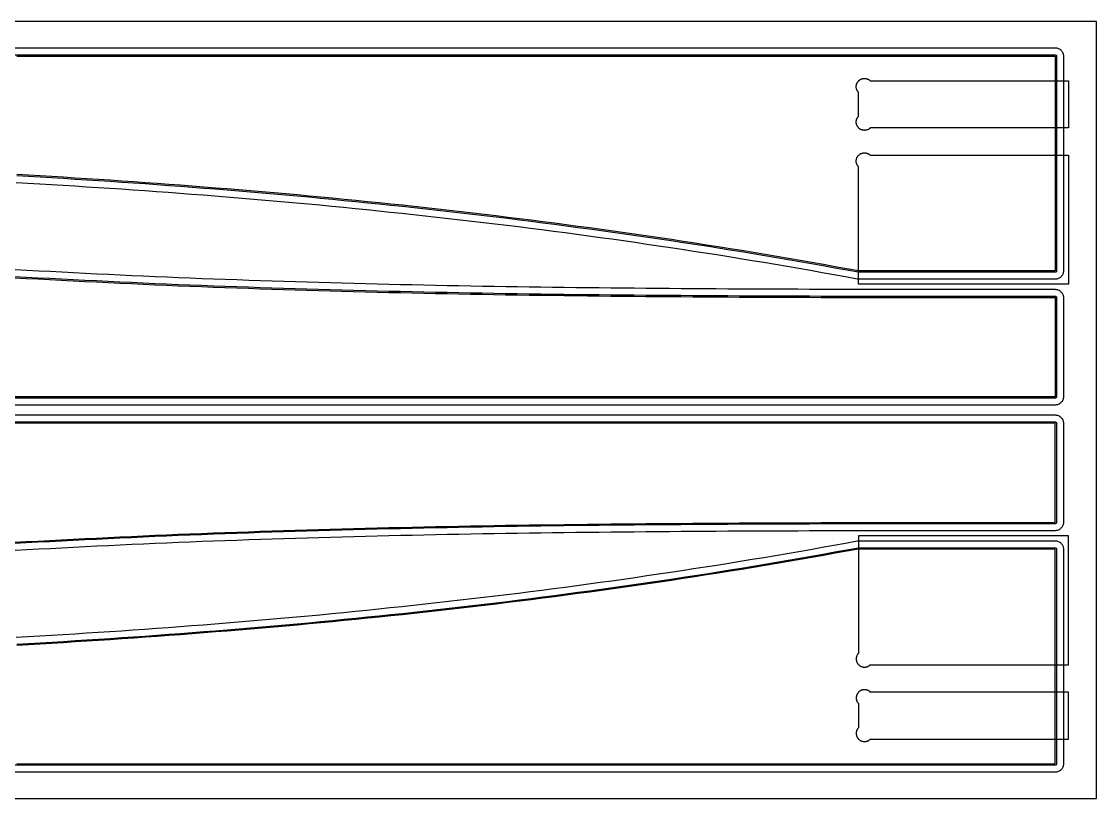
# Model space of a CAD drawing. Header units: inches. Extents: x 0 to 32.5, y 0 to 11.8.
# Drawn here: x 16.25 to 32.5, y 0 to 11.75 of the extents above; entities that cross this region are included whole.
import ezdxf

# ---------------------------------------------------------------- set-up
doc = ezdxf.new("R2010")
doc.units = ezdxf.units.IN
doc.header["$MEASUREMENT"] = 0
for name, color, linetype in [('CLEARANCE', 4, 'Continuous'), ('CUT_OUTSIDE', 5, 'Continuous'), ('POCKET_HOUSING', 30, 'Continuous'), ('POCKET_LAP', 2, 'Continuous'), ('REFERENCE_STOCK', 8, 'Continuous'), ('ROUGH', 6, 'Continuous')]:
    doc.layers.add(name, color=color, linetype=linetype)

msp = doc.modelspace()

# ---------------------------------------------------------------- linework, layer by layer
at = {"layer": 'CLEARANCE'}
for points in [[(0.625, 11.352), (31.875, 11.352), (31.887, 11.351), (31.899, 11.35), (31.911, 11.347), (31.923, 11.343), (31.934, 11.337), (31.944, 11.331), (31.954, 11.324), (31.963, 11.315), (31.972, 11.306), (31.979, 11.296), (31.985, 11.286), (31.99, 11.275), (31.995, 11.263), (31.998, 11.251), (31.999, 11.239), (32, 11.227), (32, 7.977), (31.999, 7.965), (31.998, 7.953), (31.995, 7.941), (31.99, 7.929), (31.985, 7.918), (31.979, 7.908), (31.972, 7.898), (31.963, 7.889), (31.954, 7.88), (31.944, 7.873), (31.934, 7.867), (31.923, 7.862), (31.911, 7.857), (31.899, 7.854), (31.887, 7.853), (31.875, 7.852), (28.904, 7.852), (28.893, 7.853), (28.881, 7.854), (28.705, 7.887), (28.528, 7.919), (28.352, 7.951), (28.175, 7.982), (27.999, 8.013), (27.822, 8.043), (27.646, 8.074), (27.469, 8.103), (27.293, 8.133), (27.116, 8.162), (26.94, 8.19), (26.763, 8.219), (26.587, 8.246), (26.41, 8.274), (26.234, 8.301), (26.058, 8.328), (25.881, 8.354), (25.705, 8.38), (25.528, 8.406), (25.352, 8.431), (25.175, 8.456), (24.999, 8.48), (24.822, 8.505), (24.646, 8.528), (24.469, 8.552), (24.293, 8.575), (24.116, 8.598), (23.94, 8.62), (23.763, 8.643), (23.586, 8.664), (23.41, 8.686), (23.233, 8.707), (23.057, 8.728), (22.88, 8.748), (22.704, 8.768), (22.527, 8.788), (22.351, 8.808), (22.174, 8.827), (21.998, 8.846), (21.821, 8.864), (21.645, 8.883), (21.468, 8.901), (21.292, 8.918), (21.115, 8.936), (20.939, 8.953), (20.762, 8.97), (20.586, 8.986), (20.409, 9.002), (20.232, 9.018), (20.056, 9.034), (19.879, 9.049), (19.703, 9.064), (19.526, 9.079), (19.35, 9.094), (19.173, 9.108), (18.997, 9.122), (18.82, 9.136), (18.643, 9.149), (18.467, 9.162), (18.29, 9.175), (18.114, 9.188), (17.937, 9.2), (17.761, 9.212), (17.584, 9.224), (17.407, 9.236), (17.231, 9.247), (17.054, 9.259), (16.878, 9.27), (16.701, 9.28), (16.525, 9.291), (16.348, 9.301), (16.171, 9.311)], [(16.152, 8.001), (16.329, 7.991), (16.505, 7.981), (16.682, 7.972), (16.858, 7.962), (17.035, 7.953), (17.212, 7.944), (17.388, 7.935), (17.565, 7.927), (17.741, 7.919), (17.918, 7.911), (18.094, 7.903), (18.271, 7.895), (18.448, 7.887), (18.624, 7.88), (18.801, 7.873), (18.978, 7.866), (19.154, 7.859), (19.331, 7.853), (19.507, 7.846), (19.684, 7.84), (19.861, 7.834), (20.037, 7.828), (20.214, 7.823), (20.39, 7.817), (20.567, 7.812), (20.744, 7.807), (20.92, 7.802), (21.097, 7.797), (21.274, 7.792), (21.45, 7.788), (21.627, 7.783), (21.804, 7.779), (21.98, 7.775), (22.157, 7.771), (22.333, 7.767), (22.51, 7.764), (22.687, 7.76), (22.863, 7.757), (23.04, 7.753), (23.217, 7.75), (23.393, 7.747), (23.57, 7.744), (23.747, 7.742), (23.923, 7.739), (24.1, 7.736), (24.277, 7.734), (24.453, 7.732), (24.63, 7.729), (24.807, 7.727), (24.983, 7.725), (25.16, 7.723), (25.337, 7.722), (25.513, 7.72), (25.69, 7.718), (25.867, 7.717), (26.043, 7.715), (26.22, 7.714), (26.397, 7.713), (26.574, 7.712), (26.75, 7.71), (26.927, 7.709), (27.104, 7.708), (27.28, 7.708), (27.457, 7.707), (27.634, 7.706), (27.81, 7.705), (27.987, 7.705), (28.164, 7.704), (28.34, 7.703), (28.517, 7.703), (28.694, 7.702), (28.871, 7.702), (29.047, 7.702), (29.224, 7.701), (29.401, 7.701), (29.577, 7.701), (29.754, 7.701), (29.931, 7.701), (30.108, 7.7), (30.284, 7.7), (30.461, 7.7), (30.638, 7.7), (30.815, 7.7), (30.991, 7.7), (31.168, 7.7), (31.345, 7.7), (31.522, 7.7), (31.698, 7.7), (31.875, 7.7), (31.887, 7.699), (31.899, 7.698), (31.911, 7.695), (31.923, 7.69), (31.934, 7.685), (31.944, 7.679), (31.954, 7.672), (31.963, 7.663), (31.972, 7.654), (31.979, 7.644), (31.985, 7.634), (31.99, 7.623), (31.995, 7.611), (31.998, 7.599), (31.999, 7.587), (32, 7.575), (32, 6.075), (31.999, 6.063), (31.998, 6.051), (31.995, 6.039), (31.99, 6.027), (31.985, 6.016), (31.979, 6.006), (31.972, 5.996), (31.963, 5.987), (31.954, 5.978), (31.944, 5.971), (31.934, 5.965), (31.923, 5.96), (31.911, 5.955), (31.899, 5.952), (31.887, 5.951), (31.875, 5.95), (0.625, 5.95)], [(0.625, 5.8), (31.875, 5.8), (31.887, 5.799), (31.899, 5.798), (31.911, 5.795), (31.923, 5.79), (31.934, 5.785), (31.944, 5.779), (31.954, 5.772), (31.963, 5.763), (31.972, 5.754), (31.979, 5.744), (31.985, 5.734), (31.99, 5.723), (31.995, 5.711), (31.998, 5.699), (31.999, 5.687), (32, 5.675), (32, 4.175), (31.999, 4.163), (31.998, 4.151), (31.995, 4.139), (31.99, 4.127), (31.985, 4.116), (31.979, 4.106), (31.972, 4.096), (31.963, 4.087), (31.954, 4.078), (31.944, 4.071), (31.934, 4.065), (31.923, 4.06), (31.911, 4.055), (31.899, 4.052), (31.887, 4.051), (31.875, 4.05), (31.698, 4.05), (31.522, 4.05), (31.345, 4.05), (31.168, 4.05), (30.991, 4.05), (30.815, 4.05), (30.638, 4.05), (30.461, 4.05), (30.284, 4.05), (30.108, 4.05), (29.931, 4.049), (29.754, 4.049), (29.577, 4.049), (29.401, 4.049), (29.224, 4.049), (29.047, 4.048), (28.871, 4.048), (28.694, 4.048), (28.517, 4.047), (28.34, 4.047), (28.164, 4.046), (27.987, 4.045), (27.81, 4.045), (27.634, 4.044), (27.457, 4.043), (27.28, 4.042), (27.104, 4.042), (26.927, 4.041), (26.75, 4.04), (26.574, 4.038), (26.397, 4.037), (26.22, 4.036), (26.043, 4.035), (25.867, 4.033), (25.69, 4.032), (25.513, 4.03), (25.337, 4.028), (25.16, 4.027), (24.983, 4.025), (24.807, 4.023), (24.63, 4.021), (24.453, 4.018), (24.277, 4.016), (24.1, 4.014), (23.923, 4.011), (23.747, 4.008), (23.57, 4.006), (23.393, 4.003), (23.217, 4), (23.04, 3.997), (22.863, 3.993), (22.687, 3.99), (22.51, 3.986), (22.333, 3.983), (22.157, 3.979), (21.98, 3.975), (21.804, 3.971), (21.627, 3.967), (21.45, 3.962), (21.274, 3.958), (21.097, 3.953), (20.92, 3.948), (20.744, 3.943), (20.567, 3.938), (20.39, 3.933), (20.214, 3.927), (20.037, 3.922), (19.861, 3.916), (19.684, 3.91), (19.507, 3.904), (19.331, 3.897), (19.154, 3.891), (18.978, 3.884), (18.801, 3.877), (18.624, 3.87), (18.448, 3.863), (18.271, 3.855), (18.094, 3.847), (17.918, 3.839), (17.741, 3.831), (17.565, 3.823), (17.388, 3.815), (17.212, 3.806), (17.035, 3.797), (16.858, 3.788), (16.682, 3.778), (16.505, 3.769), (16.329, 3.759), (16.152, 3.749)], [(16.171, 2.439), (16.348, 2.449), (16.525, 2.459), (16.701, 2.47), (16.878, 2.48), (17.054, 2.491), (17.231, 2.503), (17.407, 2.514), (17.584, 2.526), (17.761, 2.538), (17.937, 2.55), (18.114, 2.562), (18.29, 2.575), (18.467, 2.588), (18.643, 2.601), (18.82, 2.614), (18.997, 2.628), (19.173, 2.642), (19.35, 2.656), (19.526, 2.671), (19.703, 2.686), (19.879, 2.701), (20.056, 2.716), (20.232, 2.732), (20.409, 2.748), (20.586, 2.764), (20.762, 2.78), (20.939, 2.797), (21.115, 2.814), (21.292, 2.832), (21.468, 2.849), (21.645, 2.867), (21.821, 2.886), (21.998, 2.904), (22.174, 2.923), (22.351, 2.942), (22.527, 2.962), (22.704, 2.982), (22.88, 3.002), (23.057, 3.022), (23.233, 3.043), (23.41, 3.064), (23.586, 3.086), (23.763, 3.107), (23.94, 3.13), (24.116, 3.152), (24.293, 3.175), (24.469, 3.198), (24.646, 3.222), (24.822, 3.245), (24.999, 3.27), (25.175, 3.294), (25.352, 3.319), (25.528, 3.344), (25.705, 3.37), (25.881, 3.396), (26.058, 3.422), (26.234, 3.449), (26.41, 3.476), (26.587, 3.504), (26.763, 3.531), (26.94, 3.56), (27.116, 3.588), (27.293, 3.617), (27.469, 3.647), (27.646, 3.676), (27.822, 3.707), (27.999, 3.737), (28.175, 3.768), (28.352, 3.799), (28.528, 3.831), (28.705, 3.863), (28.881, 3.896), (28.893, 3.897), (28.904, 3.898), (31.875, 3.898), (31.887, 3.897), (31.899, 3.896), (31.911, 3.893), (31.923, 3.888), (31.934, 3.883), (31.944, 3.877), (31.954, 3.87), (31.963, 3.861), (31.972, 3.852), (31.979, 3.842), (31.985, 3.832), (31.99, 3.821), (31.995, 3.809), (31.998, 3.797), (31.999, 3.785), (32, 3.773), (32, 0.523), (31.999, 0.511), (31.998, 0.499), (31.995, 0.487), (31.99, 0.475), (31.985, 0.464), (31.979, 0.454), (31.972, 0.444), (31.963, 0.435), (31.954, 0.426), (31.944, 0.419), (31.934, 0.413), (31.923, 0.407), (31.911, 0.403), (31.899, 0.4), (31.887, 0.399), (31.875, 0.398), (0.625, 0.398)]]:
    msp.add_lwpolyline(points, dxfattribs=at)
at = {"layer": 'CUT_OUTSIDE'}
for points in [[(16.178, 11.227), (16.355, 11.227), (16.532, 11.227), (16.709, 11.227), (16.885, 11.227), (17.062, 11.227), (17.239, 11.227), (17.416, 11.227), (17.592, 11.227), (17.769, 11.227), (17.946, 11.227), (18.123, 11.227), (18.299, 11.227), (18.476, 11.227), (18.653, 11.227), (18.83, 11.227), (19.006, 11.227), (19.183, 11.227), (19.36, 11.227), (19.537, 11.227), (19.713, 11.227), (19.89, 11.227), (20.067, 11.227), (20.244, 11.227), (20.42, 11.227), (20.597, 11.227), (20.774, 11.227), (20.951, 11.227), (21.127, 11.227), (21.304, 11.227), (21.481, 11.227), (21.658, 11.227), (21.834, 11.227), (22.011, 11.227), (22.188, 11.227), (22.364, 11.227), (22.541, 11.227), (22.718, 11.227), (22.895, 11.227), (23.071, 11.227), (23.248, 11.227), (23.425, 11.227), (23.602, 11.227), (23.778, 11.227), (23.955, 11.227), (24.132, 11.227), (24.309, 11.227), (24.485, 11.227), (24.662, 11.227), (24.839, 11.227), (25.016, 11.227), (25.192, 11.227), (25.369, 11.227), (25.546, 11.227), (25.723, 11.227), (25.899, 11.227), (26.076, 11.227), (26.253, 11.227), (26.43, 11.227), (26.606, 11.227), (26.783, 11.227), (26.96, 11.227), (27.137, 11.227), (27.313, 11.227), (27.49, 11.227), (27.667, 11.227), (27.844, 11.227), (28.02, 11.227), (28.197, 11.227), (28.374, 11.227), (28.551, 11.227), (28.727, 11.227), (28.904, 11.227), (31.875, 11.227), (31.875, 7.977), (28.904, 7.977), (28.727, 8.01), (28.551, 8.042), (28.374, 8.074), (28.197, 8.105), (28.02, 8.136), (27.844, 8.167), (27.667, 8.197), (27.49, 8.227), (27.313, 8.256), (27.137, 8.285), (26.96, 8.314), (26.783, 8.342), (26.606, 8.37), (26.43, 8.397), (26.253, 8.425), (26.076, 8.451), (25.899, 8.478), (25.723, 8.504), (25.546, 8.529), (25.369, 8.555), (25.192, 8.58), (25.016, 8.604), (24.839, 8.628), (24.662, 8.652), (24.485, 8.676), (24.309, 8.699), (24.132, 8.722), (23.955, 8.744), (23.778, 8.767), (23.602, 8.788), (23.425, 8.81), (23.248, 8.831), (23.071, 8.852), (22.895, 8.872), (22.718, 8.893), (22.541, 8.912), (22.364, 8.932), (22.188, 8.951), (22.011, 8.97), (21.834, 8.989), (21.658, 9.007), (21.481, 9.025), (21.304, 9.043), (21.127, 9.06), (20.951, 9.077), (20.774, 9.094), (20.597, 9.111), (20.42, 9.127), (20.244, 9.143), (20.067, 9.158), (19.89, 9.174), (19.713, 9.189), (19.537, 9.204), (19.36, 9.218), (19.183, 9.232), (19.006, 9.246), (18.83, 9.26), (18.653, 9.274), (18.476, 9.287), (18.299, 9.3), (18.123, 9.312), (17.946, 9.325), (17.769, 9.337), (17.592, 9.349), (17.416, 9.361), (17.239, 9.372), (17.062, 9.383), (16.885, 9.394), (16.709, 9.405), (16.532, 9.416), (16.355, 9.426), (16.178, 9.436)], [(16.145, 7.876), (16.322, 7.866), (16.498, 7.856), (16.675, 7.847), (16.852, 7.837), (17.029, 7.828), (17.205, 7.819), (17.382, 7.811), (17.559, 7.802), (17.735, 7.794), (17.912, 7.786), (18.089, 7.778), (18.266, 7.77), (18.442, 7.763), (18.619, 7.755), (18.796, 7.748), (18.973, 7.741), (19.149, 7.734), (19.326, 7.728), (19.503, 7.722), (19.68, 7.715), (19.856, 7.709), (20.033, 7.703), (20.21, 7.698), (20.387, 7.692), (20.563, 7.687), (20.74, 7.682), (20.917, 7.677), (21.094, 7.672), (21.27, 7.667), (21.447, 7.663), (21.624, 7.658), (21.801, 7.654), (21.977, 7.65), (22.154, 7.646), (22.331, 7.642), (22.508, 7.639), (22.684, 7.635), (22.861, 7.632), (23.038, 7.628), (23.215, 7.625), (23.391, 7.622), (23.568, 7.619), (23.745, 7.617), (23.922, 7.614), (24.098, 7.611), (24.275, 7.609), (24.452, 7.607), (24.629, 7.604), (24.805, 7.602), (24.982, 7.6), (25.159, 7.598), (25.335, 7.597), (25.512, 7.595), (25.689, 7.593), (25.866, 7.592), (26.042, 7.59), (26.219, 7.589), (26.396, 7.588), (26.573, 7.587), (26.749, 7.585), (26.926, 7.584), (27.103, 7.583), (27.28, 7.583), (27.456, 7.582), (27.633, 7.581), (27.81, 7.58), (27.987, 7.58), (28.163, 7.579), (28.34, 7.578), (28.517, 7.578), (28.694, 7.577), (28.87, 7.577), (29.047, 7.577), (29.224, 7.576), (29.401, 7.576), (29.577, 7.576), (29.754, 7.576), (29.931, 7.576), (30.108, 7.575), (30.284, 7.575), (30.461, 7.575), (30.638, 7.575), (30.815, 7.575), (30.991, 7.575), (31.168, 7.575), (31.345, 7.575), (31.522, 7.575), (31.698, 7.575), (31.875, 7.575), (31.875, 6.075), (31.698, 6.075), (31.522, 6.075), (31.345, 6.075), (31.168, 6.075), (30.991, 6.075), (30.815, 6.075), (30.638, 6.075), (30.461, 6.075), (30.284, 6.075), (30.108, 6.075), (29.931, 6.075), (29.754, 6.075), (29.577, 6.075), (29.401, 6.075), (29.224, 6.075), (29.047, 6.075), (28.87, 6.075), (28.694, 6.075), (28.517, 6.075), (28.34, 6.075), (28.163, 6.075), (27.987, 6.075), (27.81, 6.075), (27.633, 6.075), (27.456, 6.075), (27.28, 6.075), (27.103, 6.075), (26.926, 6.075), (26.749, 6.075), (26.573, 6.075), (26.396, 6.075), (26.219, 6.075), (26.042, 6.075), (25.866, 6.075), (25.689, 6.075), (25.512, 6.075), (25.335, 6.075), (25.159, 6.075), (24.982, 6.075), (24.805, 6.075), (24.629, 6.075), (24.452, 6.075), (24.275, 6.075), (24.098, 6.075), (23.922, 6.075), (23.745, 6.075), (23.568, 6.075), (23.391, 6.075), (23.215, 6.075), (23.038, 6.075), (22.861, 6.075), (22.684, 6.075), (22.508, 6.075), (22.331, 6.075), (22.154, 6.075), (21.977, 6.075), (21.801, 6.075), (21.624, 6.075), (21.447, 6.075), (21.27, 6.075), (21.094, 6.075), (20.917, 6.075), (20.74, 6.075), (20.563, 6.075), (20.387, 6.075), (20.21, 6.075), (20.033, 6.075), (19.856, 6.075), (19.68, 6.075), (19.503, 6.075), (19.326, 6.075), (19.149, 6.075), (18.973, 6.075), (18.796, 6.075), (18.619, 6.075), (18.442, 6.075), (18.266, 6.075), (18.089, 6.075), (17.912, 6.075), (17.735, 6.075), (17.559, 6.075), (17.382, 6.075), (17.205, 6.075), (17.029, 6.075), (16.852, 6.075), (16.675, 6.075), (16.498, 6.075), (16.322, 6.075), (16.145, 6.075)], [(16.145, 3.874), (16.322, 3.884), (16.498, 3.894), (16.675, 3.903), (16.852, 3.913), (17.029, 3.922), (17.205, 3.931), (17.382, 3.939), (17.559, 3.948), (17.735, 3.956), (17.912, 3.964), (18.089, 3.972), (18.266, 3.98), (18.442, 3.987), (18.619, 3.995), (18.796, 4.002), (18.973, 4.009), (19.149, 4.016), (19.326, 4.022), (19.503, 4.028), (19.68, 4.035), (19.856, 4.041), (20.033, 4.047), (20.21, 4.052), (20.387, 4.058), (20.563, 4.063), (20.74, 4.068), (20.917, 4.073), (21.094, 4.078), (21.27, 4.083), (21.447, 4.087), (21.624, 4.092), (21.801, 4.096), (21.977, 4.1), (22.154, 4.104), (22.331, 4.108), (22.508, 4.111), (22.684, 4.115), (22.861, 4.118), (23.038, 4.122), (23.215, 4.125), (23.391, 4.128), (23.568, 4.131), (23.745, 4.133), (23.922, 4.136), (24.098, 4.139), (24.275, 4.141), (24.452, 4.143), (24.629, 4.146), (24.805, 4.148), (24.982, 4.15), (25.159, 4.152), (25.335, 4.153), (25.512, 4.155), (25.689, 4.157), (25.866, 4.158), (26.042, 4.16), (26.219, 4.161), (26.396, 4.162), (26.573, 4.163), (26.749, 4.165), (26.926, 4.166), (27.103, 4.167), (27.28, 4.167), (27.456, 4.168), (27.633, 4.169), (27.81, 4.17), (27.987, 4.17), (28.163, 4.171), (28.34, 4.172), (28.517, 4.172), (28.694, 4.173), (28.87, 4.173), (29.047, 4.173), (29.224, 4.174), (29.401, 4.174), (29.577, 4.174), (29.754, 4.174), (29.931, 4.174), (30.108, 4.175), (30.284, 4.175), (30.461, 4.175), (30.638, 4.175), (30.815, 4.175), (30.991, 4.175), (31.168, 4.175), (31.345, 4.175), (31.522, 4.175), (31.698, 4.175), (31.875, 4.175), (31.875, 5.675), (31.698, 5.675), (31.522, 5.675), (31.345, 5.675), (31.168, 5.675), (30.991, 5.675), (30.815, 5.675), (30.638, 5.675), (30.461, 5.675), (30.284, 5.675), (30.108, 5.675), (29.931, 5.675), (29.754, 5.675), (29.577, 5.675), (29.401, 5.675), (29.224, 5.675), (29.047, 5.675), (28.87, 5.675), (28.694, 5.675), (28.517, 5.675), (28.34, 5.675), (28.163, 5.675), (27.987, 5.675), (27.81, 5.675), (27.633, 5.675), (27.456, 5.675), (27.28, 5.675), (27.103, 5.675), (26.926, 5.675), (26.749, 5.675), (26.573, 5.675), (26.396, 5.675), (26.219, 5.675), (26.042, 5.675), (25.866, 5.675), (25.689, 5.675), (25.512, 5.675), (25.335, 5.675), (25.159, 5.675), (24.982, 5.675), (24.805, 5.675), (24.629, 5.675), (24.452, 5.675), (24.275, 5.675), (24.098, 5.675), (23.922, 5.675), (23.745, 5.675), (23.568, 5.675), (23.391, 5.675), (23.215, 5.675), (23.038, 5.675), (22.861, 5.675), (22.684, 5.675), (22.508, 5.675), (22.331, 5.675), (22.154, 5.675), (21.977, 5.675), (21.801, 5.675), (21.624, 5.675), (21.447, 5.675), (21.27, 5.675), (21.094, 5.675), (20.917, 5.675), (20.74, 5.675), (20.563, 5.675), (20.387, 5.675), (20.21, 5.675), (20.033, 5.675), (19.856, 5.675), (19.68, 5.675), (19.503, 5.675), (19.326, 5.675), (19.149, 5.675), (18.973, 5.675), (18.796, 5.675), (18.619, 5.675), (18.442, 5.675), (18.266, 5.675), (18.089, 5.675), (17.912, 5.675), (17.735, 5.675), (17.559, 5.675), (17.382, 5.675), (17.205, 5.675), (17.029, 5.675), (16.852, 5.675), (16.675, 5.675), (16.498, 5.675), (16.322, 5.675), (16.145, 5.675)], [(16.178, 0.523), (16.355, 0.523), (16.532, 0.523), (16.709, 0.523), (16.885, 0.523), (17.062, 0.523), (17.239, 0.523), (17.416, 0.523), (17.592, 0.523), (17.769, 0.523), (17.946, 0.523), (18.123, 0.523), (18.299, 0.523), (18.476, 0.523), (18.653, 0.523), (18.83, 0.523), (19.006, 0.523), (19.183, 0.523), (19.36, 0.523), (19.537, 0.523), (19.713, 0.523), (19.89, 0.523), (20.067, 0.523), (20.244, 0.523), (20.42, 0.523), (20.597, 0.523), (20.774, 0.523), (20.951, 0.523), (21.127, 0.523), (21.304, 0.523), (21.481, 0.523), (21.658, 0.523), (21.834, 0.523), (22.011, 0.523), (22.188, 0.523), (22.364, 0.523), (22.541, 0.523), (22.718, 0.523), (22.895, 0.523), (23.071, 0.523), (23.248, 0.523), (23.425, 0.523), (23.602, 0.523), (23.778, 0.523), (23.955, 0.523), (24.132, 0.523), (24.309, 0.523), (24.485, 0.523), (24.662, 0.523), (24.839, 0.523), (25.016, 0.523), (25.192, 0.523), (25.369, 0.523), (25.546, 0.523), (25.723, 0.523), (25.899, 0.523), (26.076, 0.523), (26.253, 0.523), (26.43, 0.523), (26.606, 0.523), (26.783, 0.523), (26.96, 0.523), (27.137, 0.523), (27.313, 0.523), (27.49, 0.523), (27.667, 0.523), (27.844, 0.523), (28.02, 0.523), (28.197, 0.523), (28.374, 0.523), (28.551, 0.523), (28.727, 0.523), (28.904, 0.523), (31.875, 0.523), (31.875, 3.773), (28.904, 3.773), (28.727, 3.74), (28.551, 3.708), (28.374, 3.676), (28.197, 3.645), (28.02, 3.614), (27.844, 3.583), (27.667, 3.553), (27.49, 3.523), (27.313, 3.494), (27.137, 3.465), (26.96, 3.436), (26.783, 3.408), (26.606, 3.38), (26.43, 3.353), (26.253, 3.325), (26.076, 3.299), (25.899, 3.272), (25.723, 3.246), (25.546, 3.221), (25.369, 3.195), (25.192, 3.17), (25.016, 3.146), (24.839, 3.122), (24.662, 3.098), (24.485, 3.074), (24.309, 3.051), (24.132, 3.028), (23.955, 3.006), (23.778, 2.983), (23.602, 2.962), (23.425, 2.94), (23.248, 2.919), (23.071, 2.898), (22.895, 2.878), (22.718, 2.857), (22.541, 2.838), (22.364, 2.818), (22.188, 2.799), (22.011, 2.78), (21.834, 2.761), (21.658, 2.743), (21.481, 2.725), (21.304, 2.707), (21.127, 2.69), (20.951, 2.673), (20.774, 2.656), (20.597, 2.639), (20.42, 2.623), (20.244, 2.607), (20.067, 2.592), (19.89, 2.576), (19.713, 2.561), (19.537, 2.546), (19.36, 2.532), (19.183, 2.518), (19.006, 2.504), (18.83, 2.49), (18.653, 2.476), (18.476, 2.463), (18.299, 2.45), (18.123, 2.438), (17.946, 2.425), (17.769, 2.413), (17.592, 2.401), (17.416, 2.389), (17.239, 2.378), (17.062, 2.367), (16.885, 2.356), (16.709, 2.345), (16.532, 2.334), (16.355, 2.324), (16.178, 2.314)]]:
    msp.add_lwpolyline(points, dxfattribs=at)
at = {"layer": 'POCKET_HOUSING'}
for points in [[(32.075, 10.141), (29.081, 10.141), (29.076, 10.137), (29.072, 10.133), (29.067, 10.129), (29.062, 10.125), (29.057, 10.122), (29.051, 10.119), (29.046, 10.116), (29.04, 10.114), (29.034, 10.112), (29.029, 10.11), (29.023, 10.108), (29.017, 10.107), (29.011, 10.106), (29.005, 10.105), (28.999, 10.105), (28.992, 10.104), (28.986, 10.105), (28.98, 10.105), (28.974, 10.106), (28.968, 10.107), (28.962, 10.108), (28.956, 10.11), (28.95, 10.112), (28.945, 10.114), (28.939, 10.116), (28.933, 10.119), (28.928, 10.122), (28.923, 10.125), (28.918, 10.129), (28.913, 10.133), (28.908, 10.137), (28.904, 10.141), (28.9, 10.145), (28.896, 10.15), (28.892, 10.155), (28.888, 10.16), (28.885, 10.165), (28.882, 10.17), (28.879, 10.176), (28.877, 10.182), (28.875, 10.187), (28.873, 10.193), (28.871, 10.199), (28.87, 10.205), (28.869, 10.211), (28.868, 10.217), (28.868, 10.223), (28.867, 10.229), (28.868, 10.236), (28.868, 10.242), (28.869, 10.248), (28.87, 10.254), (28.871, 10.26), (28.873, 10.266), (28.875, 10.272), (28.877, 10.277), (28.879, 10.283), (28.882, 10.288), (28.885, 10.294), (28.888, 10.299), (28.892, 10.304), (28.896, 10.309), (28.9, 10.313), (28.904, 10.318), (28.904, 10.675), (28.9, 10.68), (28.896, 10.684), (28.892, 10.689), (28.888, 10.694), (28.885, 10.699), (28.882, 10.705), (28.879, 10.71), (28.877, 10.716), (28.875, 10.722), (28.873, 10.727), (28.871, 10.733), (28.87, 10.739), (28.869, 10.745), (28.868, 10.751), (28.868, 10.758), (28.867, 10.764), (28.868, 10.77), (28.868, 10.776), (28.869, 10.782), (28.87, 10.788), (28.871, 10.794), (28.873, 10.8), (28.875, 10.806), (28.877, 10.811), (28.879, 10.817), (28.882, 10.823), (28.885, 10.828), (28.888, 10.833), (28.892, 10.838), (28.896, 10.843), (28.9, 10.848), (28.904, 10.852), (28.908, 10.856), (28.913, 10.86), (28.918, 10.864), (28.923, 10.868), (28.928, 10.871), (28.933, 10.874), (28.939, 10.877), (28.945, 10.879), (28.95, 10.881), (28.956, 10.883), (28.962, 10.885), (28.968, 10.886), (28.974, 10.887), (28.98, 10.888), (28.986, 10.888), (28.992, 10.889), (28.999, 10.888), (29.005, 10.888), (29.011, 10.887), (29.017, 10.886), (29.023, 10.885), (29.029, 10.883), (29.034, 10.881), (29.04, 10.879), (29.046, 10.877), (29.051, 10.874), (29.057, 10.871), (29.062, 10.868), (29.067, 10.864), (29.072, 10.86), (29.076, 10.856), (29.081, 10.852), (32.075, 10.852)], [(32.075, 1.609), (29.081, 1.609), (29.076, 1.613), (29.072, 1.617), (29.067, 1.621), (29.062, 1.625), (29.057, 1.628), (29.051, 1.631), (29.046, 1.634), (29.04, 1.636), (29.034, 1.638), (29.029, 1.64), (29.023, 1.642), (29.017, 1.643), (29.011, 1.644), (29.005, 1.645), (28.999, 1.645), (28.992, 1.646), (28.986, 1.645), (28.98, 1.645), (28.974, 1.644), (28.968, 1.643), (28.962, 1.642), (28.956, 1.64), (28.95, 1.638), (28.945, 1.636), (28.939, 1.634), (28.933, 1.631), (28.928, 1.628), (28.923, 1.625), (28.918, 1.621), (28.913, 1.617), (28.908, 1.613), (28.904, 1.609), (28.9, 1.605), (28.896, 1.6), (28.892, 1.595), (28.888, 1.59), (28.885, 1.585), (28.882, 1.58), (28.879, 1.574), (28.877, 1.568), (28.875, 1.563), (28.873, 1.557), (28.871, 1.551), (28.87, 1.545), (28.869, 1.539), (28.868, 1.533), (28.868, 1.527), (28.867, 1.521), (28.868, 1.514), (28.868, 1.508), (28.869, 1.502), (28.87, 1.496), (28.871, 1.49), (28.873, 1.484), (28.875, 1.478), (28.877, 1.473), (28.879, 1.467), (28.882, 1.462), (28.885, 1.456), (28.888, 1.451), (28.892, 1.446), (28.896, 1.441), (28.9, 1.437), (28.904, 1.432), (28.904, 1.075), (28.9, 1.07), (28.896, 1.066), (28.892, 1.061), (28.888, 1.056), (28.885, 1.051), (28.882, 1.045), (28.879, 1.04), (28.877, 1.034), (28.875, 1.028), (28.873, 1.023), (28.871, 1.017), (28.87, 1.011), (28.869, 1.005), (28.868, 0.999), (28.868, 0.992), (28.867, 0.986), (28.868, 0.98), (28.868, 0.974), (28.869, 0.968), (28.87, 0.962), (28.871, 0.956), (28.873, 0.95), (28.875, 0.944), (28.877, 0.939), (28.879, 0.933), (28.882, 0.927), (28.885, 0.922), (28.888, 0.917), (28.892, 0.912), (28.896, 0.907), (28.9, 0.902), (28.904, 0.898), (28.908, 0.894), (28.913, 0.89), (28.918, 0.886), (28.923, 0.882), (28.928, 0.879), (28.933, 0.876), (28.939, 0.873), (28.945, 0.871), (28.95, 0.869), (28.956, 0.867), (28.962, 0.865), (28.968, 0.864), (28.974, 0.863), (28.98, 0.862), (28.986, 0.862), (28.992, 0.861), (28.999, 0.862), (29.005, 0.862), (29.011, 0.863), (29.017, 0.864), (29.023, 0.865), (29.029, 0.867), (29.034, 0.869), (29.04, 0.871), (29.046, 0.873), (29.051, 0.876), (29.057, 0.879), (29.062, 0.882), (29.067, 0.886), (29.072, 0.89), (29.076, 0.894), (29.081, 0.898), (32.075, 0.898)]]:
    msp.add_lwpolyline(points, close=True, dxfattribs=at)
at = {"layer": 'POCKET_LAP'}
for points in [[(32.075, 9.727), (32.075, 7.777), (28.904, 7.777), (28.904, 9.55), (28.9, 9.555), (28.896, 9.559), (28.892, 9.564), (28.888, 9.569), (28.885, 9.574), (28.882, 9.58), (28.879, 9.585), (28.877, 9.591), (28.875, 9.597), (28.873, 9.602), (28.871, 9.608), (28.87, 9.614), (28.869, 9.62), (28.868, 9.626), (28.868, 9.633), (28.867, 9.639), (28.868, 9.645), (28.868, 9.651), (28.869, 9.657), (28.87, 9.663), (28.871, 9.669), (28.873, 9.675), (28.875, 9.681), (28.877, 9.686), (28.879, 9.692), (28.882, 9.698), (28.885, 9.703), (28.888, 9.708), (28.892, 9.713), (28.896, 9.718), (28.9, 9.723), (28.904, 9.727), (28.908, 9.731), (28.913, 9.735), (28.918, 9.739), (28.923, 9.743), (28.928, 9.746), (28.933, 9.749), (28.939, 9.752), (28.945, 9.754), (28.95, 9.756), (28.956, 9.758), (28.962, 9.76), (28.968, 9.761), (28.974, 9.762), (28.98, 9.763), (28.986, 9.763), (28.992, 9.764), (28.999, 9.763), (29.005, 9.763), (29.011, 9.762), (29.017, 9.761), (29.023, 9.76), (29.029, 9.758), (29.034, 9.756), (29.04, 9.754), (29.046, 9.752), (29.051, 9.749), (29.057, 9.746), (29.062, 9.743), (29.067, 9.739), (29.072, 9.735), (29.076, 9.731), (29.081, 9.727)], [(32.075, 2.023), (32.075, 3.973), (28.904, 3.973), (28.904, 2.2), (28.9, 2.195), (28.896, 2.191), (28.892, 2.186), (28.888, 2.181), (28.885, 2.176), (28.882, 2.17), (28.879, 2.165), (28.877, 2.159), (28.875, 2.153), (28.873, 2.148), (28.871, 2.142), (28.87, 2.136), (28.869, 2.13), (28.868, 2.124), (28.868, 2.117), (28.867, 2.111), (28.868, 2.105), (28.868, 2.099), (28.869, 2.093), (28.87, 2.087), (28.871, 2.081), (28.873, 2.075), (28.875, 2.069), (28.877, 2.064), (28.879, 2.058), (28.882, 2.052), (28.885, 2.047), (28.888, 2.042), (28.892, 2.037), (28.896, 2.032), (28.9, 2.027), (28.904, 2.023), (28.908, 2.019), (28.913, 2.015), (28.918, 2.011), (28.923, 2.007), (28.928, 2.004), (28.933, 2.001), (28.939, 1.998), (28.945, 1.996), (28.95, 1.994), (28.956, 1.992), (28.962, 1.99), (28.968, 1.989), (28.974, 1.988), (28.98, 1.987), (28.986, 1.987), (28.992, 1.986), (28.999, 1.987), (29.005, 1.987), (29.011, 1.988), (29.017, 1.989), (29.023, 1.99), (29.029, 1.992), (29.034, 1.994), (29.04, 1.996), (29.046, 1.998), (29.051, 2.001), (29.057, 2.004), (29.062, 2.007), (29.067, 2.011), (29.072, 2.015), (29.076, 2.019), (29.081, 2.023)]]:
    msp.add_lwpolyline(points, close=True, dxfattribs=at)
at = {"layer": 'REFERENCE_STOCK'}
msp.add_lwpolyline([(0, 0), (32.5, 0), (32.5, 11.75), (0, 11.75)], close=True, dxfattribs=at)
at = {"layer": 'ROUGH'}
for points in [[(0.625, 11.247), (31.875, 11.247), (31.877, 11.247), (31.879, 11.247), (31.881, 11.246), (31.883, 11.246), (31.884, 11.245), (31.886, 11.244), (31.888, 11.242), (31.889, 11.241), (31.89, 11.24), (31.892, 11.238), (31.893, 11.236), (31.893, 11.235), (31.894, 11.233), (31.895, 11.231), (31.895, 11.229), (31.895, 11.227), (31.895, 7.977), (31.895, 7.975), (31.895, 7.973), (31.894, 7.971), (31.893, 7.969), (31.893, 7.968), (31.892, 7.966), (31.89, 7.964), (31.889, 7.963), (31.888, 7.962), (31.886, 7.96), (31.884, 7.959), (31.883, 7.959), (31.881, 7.958), (31.879, 7.957), (31.877, 7.957), (31.875, 7.957), (28.904, 7.957), (28.902, 7.957), (28.9, 7.957), (28.724, 7.99), (28.547, 8.022), (28.37, 8.054), (28.194, 8.085), (28.017, 8.116), (27.84, 8.147), (27.663, 8.177), (27.487, 8.207), (27.31, 8.236), (27.133, 8.265), (26.957, 8.294), (26.78, 8.322), (26.603, 8.35), (26.427, 8.378), (26.25, 8.405), (26.073, 8.432), (25.896, 8.458), (25.72, 8.484), (25.543, 8.51), (25.366, 8.535), (25.19, 8.56), (25.013, 8.584), (24.836, 8.609), (24.659, 8.632), (24.483, 8.656), (24.306, 8.679), (24.129, 8.702), (23.953, 8.725), (23.776, 8.747), (23.599, 8.769), (23.423, 8.79), (23.246, 8.811), (23.069, 8.832), (22.892, 8.853), (22.716, 8.873), (22.539, 8.893), (22.362, 8.912), (22.186, 8.931), (22.009, 8.95), (21.832, 8.969), (21.655, 8.987), (21.479, 9.005), (21.302, 9.023), (21.125, 9.04), (20.949, 9.057), (20.772, 9.074), (20.595, 9.091), (20.418, 9.107), (20.242, 9.123), (20.065, 9.138), (19.888, 9.154), (19.712, 9.169), (19.535, 9.184), (19.358, 9.198), (19.181, 9.213), (19.005, 9.227), (18.828, 9.24), (18.651, 9.254), (18.475, 9.267), (18.298, 9.28), (18.121, 9.293), (17.944, 9.305), (17.768, 9.317), (17.591, 9.329), (17.414, 9.341), (17.238, 9.352), (17.061, 9.363), (16.884, 9.374), (16.707, 9.385), (16.531, 9.396), (16.354, 9.406), (16.177, 9.416)], [(16.146, 7.896), (16.323, 7.886), (16.499, 7.876), (16.676, 7.867), (16.853, 7.857), (17.03, 7.848), (17.206, 7.839), (17.383, 7.831), (17.56, 7.822), (17.736, 7.814), (17.913, 7.806), (18.09, 7.798), (18.267, 7.79), (18.443, 7.783), (18.62, 7.775), (18.797, 7.768), (18.973, 7.761), (19.15, 7.754), (19.327, 7.748), (19.504, 7.742), (19.68, 7.735), (19.857, 7.729), (20.034, 7.723), (20.211, 7.718), (20.387, 7.712), (20.564, 7.707), (20.741, 7.702), (20.917, 7.697), (21.094, 7.692), (21.271, 7.687), (21.448, 7.683), (21.624, 7.678), (21.801, 7.674), (21.978, 7.67), (22.155, 7.666), (22.331, 7.662), (22.508, 7.659), (22.685, 7.655), (22.861, 7.652), (23.038, 7.648), (23.215, 7.645), (23.392, 7.642), (23.568, 7.639), (23.745, 7.637), (23.922, 7.634), (24.099, 7.631), (24.275, 7.629), (24.452, 7.627), (24.629, 7.624), (24.805, 7.622), (24.982, 7.62), (25.159, 7.618), (25.336, 7.617), (25.512, 7.615), (25.689, 7.613), (25.866, 7.612), (26.043, 7.61), (26.219, 7.609), (26.396, 7.608), (26.573, 7.607), (26.75, 7.605), (26.926, 7.604), (27.103, 7.603), (27.28, 7.603), (27.456, 7.602), (27.633, 7.601), (27.81, 7.6), (27.987, 7.6), (28.163, 7.599), (28.34, 7.598), (28.517, 7.598), (28.694, 7.597), (28.87, 7.597), (29.047, 7.597), (29.224, 7.596), (29.401, 7.596), (29.577, 7.596), (29.754, 7.596), (29.931, 7.596), (30.108, 7.595), (30.284, 7.595), (30.461, 7.595), (30.638, 7.595), (30.815, 7.595), (30.991, 7.595), (31.168, 7.595), (31.345, 7.595), (31.522, 7.595), (31.698, 7.595), (31.875, 7.595), (31.877, 7.595), (31.879, 7.595), (31.881, 7.594), (31.883, 7.593), (31.884, 7.593), (31.886, 7.592), (31.888, 7.59), (31.889, 7.589), (31.89, 7.588), (31.892, 7.586), (31.893, 7.584), (31.893, 7.583), (31.894, 7.581), (31.895, 7.579), (31.895, 7.577), (31.895, 7.575), (31.895, 6.075), (31.895, 6.073), (31.895, 6.071), (31.894, 6.069), (31.893, 6.067), (31.893, 6.066), (31.892, 6.064), (31.89, 6.062), (31.889, 6.061), (31.888, 6.06), (31.886, 6.058), (31.884, 6.057), (31.883, 6.057), (31.881, 6.056), (31.879, 6.055), (31.877, 6.055), (31.875, 6.055), (0.625, 6.055)], [(0.625, 5.695), (31.875, 5.695), (31.877, 5.695), (31.879, 5.695), (31.881, 5.694), (31.883, 5.693), (31.884, 5.693), (31.886, 5.692), (31.888, 5.69), (31.889, 5.689), (31.89, 5.688), (31.892, 5.686), (31.893, 5.684), (31.893, 5.683), (31.894, 5.681), (31.895, 5.679), (31.895, 5.677), (31.895, 5.675), (31.895, 4.175), (31.895, 4.173), (31.895, 4.171), (31.894, 4.169), (31.893, 4.167), (31.893, 4.166), (31.892, 4.164), (31.89, 4.162), (31.889, 4.161), (31.888, 4.16), (31.886, 4.158), (31.884, 4.157), (31.883, 4.157), (31.881, 4.156), (31.879, 4.155), (31.877, 4.155), (31.875, 4.155), (31.698, 4.155), (31.522, 4.155), (31.345, 4.155), (31.168, 4.155), (30.991, 4.155), (30.815, 4.155), (30.638, 4.155), (30.461, 4.155), (30.284, 4.155), (30.108, 4.155), (29.931, 4.154), (29.754, 4.154), (29.577, 4.154), (29.401, 4.154), (29.224, 4.154), (29.047, 4.153), (28.87, 4.153), (28.694, 4.153), (28.517, 4.152), (28.34, 4.152), (28.163, 4.151), (27.987, 4.15), (27.81, 4.15), (27.633, 4.149), (27.456, 4.148), (27.28, 4.147), (27.103, 4.147), (26.926, 4.146), (26.75, 4.145), (26.573, 4.143), (26.396, 4.142), (26.219, 4.141), (26.043, 4.14), (25.866, 4.138), (25.689, 4.137), (25.512, 4.135), (25.336, 4.133), (25.159, 4.132), (24.982, 4.13), (24.805, 4.128), (24.629, 4.126), (24.452, 4.123), (24.275, 4.121), (24.099, 4.119), (23.922, 4.116), (23.745, 4.113), (23.568, 4.111), (23.392, 4.108), (23.215, 4.105), (23.038, 4.102), (22.861, 4.098), (22.685, 4.095), (22.508, 4.091), (22.331, 4.088), (22.155, 4.084), (21.978, 4.08), (21.801, 4.076), (21.624, 4.072), (21.448, 4.067), (21.271, 4.063), (21.094, 4.058), (20.917, 4.053), (20.741, 4.048), (20.564, 4.043), (20.387, 4.038), (20.211, 4.032), (20.034, 4.027), (19.857, 4.021), (19.68, 4.015), (19.504, 4.008), (19.327, 4.002), (19.15, 3.996), (18.973, 3.989), (18.797, 3.982), (18.62, 3.975), (18.443, 3.967), (18.267, 3.96), (18.09, 3.952), (17.913, 3.944), (17.736, 3.936), (17.56, 3.928), (17.383, 3.919), (17.206, 3.911), (17.03, 3.902), (16.853, 3.893), (16.676, 3.883), (16.499, 3.874), (16.323, 3.864), (16.146, 3.854)], [(16.177, 2.334), (16.354, 2.344), (16.531, 2.354), (16.707, 2.365), (16.884, 2.376), (17.061, 2.387), (17.238, 2.398), (17.414, 2.409), (17.591, 2.421), (17.768, 2.433), (17.944, 2.445), (18.121, 2.457), (18.298, 2.47), (18.475, 2.483), (18.651, 2.496), (18.828, 2.51), (19.005, 2.523), (19.181, 2.537), (19.358, 2.552), (19.535, 2.566), (19.712, 2.581), (19.888, 2.596), (20.065, 2.612), (20.242, 2.627), (20.418, 2.643), (20.595, 2.659), (20.772, 2.676), (20.949, 2.693), (21.125, 2.71), (21.302, 2.727), (21.479, 2.745), (21.655, 2.763), (21.832, 2.781), (22.009, 2.8), (22.186, 2.819), (22.362, 2.838), (22.539, 2.857), (22.716, 2.877), (22.892, 2.897), (23.069, 2.918), (23.246, 2.939), (23.423, 2.96), (23.599, 2.981), (23.776, 3.003), (23.953, 3.025), (24.129, 3.048), (24.306, 3.071), (24.483, 3.094), (24.659, 3.118), (24.836, 3.141), (25.013, 3.166), (25.19, 3.19), (25.366, 3.215), (25.543, 3.24), (25.72, 3.266), (25.896, 3.292), (26.073, 3.318), (26.25, 3.345), (26.427, 3.372), (26.603, 3.4), (26.78, 3.428), (26.957, 3.456), (27.133, 3.485), (27.31, 3.514), (27.487, 3.543), (27.663, 3.573), (27.84, 3.603), (28.017, 3.634), (28.194, 3.665), (28.37, 3.696), (28.547, 3.728), (28.724, 3.76), (28.9, 3.793), (28.902, 3.793), (28.904, 3.793), (31.875, 3.793), (31.877, 3.793), (31.879, 3.793), (31.881, 3.792), (31.883, 3.791), (31.884, 3.791), (31.886, 3.79), (31.888, 3.788), (31.889, 3.787), (31.89, 3.786), (31.892, 3.784), (31.893, 3.782), (31.893, 3.781), (31.894, 3.779), (31.895, 3.777), (31.895, 3.775), (31.895, 3.773), (31.895, 0.523), (31.895, 0.521), (31.895, 0.519), (31.894, 0.517), (31.893, 0.515), (31.893, 0.514), (31.892, 0.512), (31.89, 0.51), (31.889, 0.509), (31.888, 0.508), (31.886, 0.506), (31.884, 0.505), (31.883, 0.504), (31.881, 0.504), (31.879, 0.503), (31.877, 0.503), (31.875, 0.503), (0.625, 0.503)]]:
    msp.add_lwpolyline(points, dxfattribs=at)

doc.saveas('drawing.dxf')
